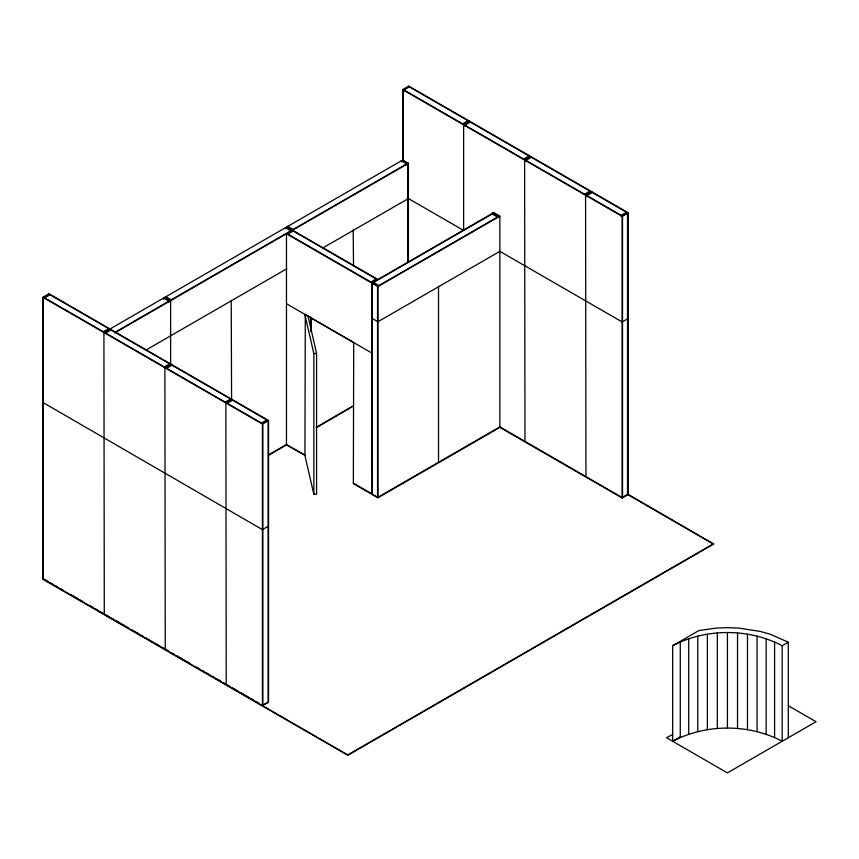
<?xml version="1.0" encoding="UTF-8"?>
<svg xmlns="http://www.w3.org/2000/svg" width="859" height="859" viewBox="0 0 859 859"><rect width="100%" height="100%" fill="white"/><g stroke="black" fill="none" stroke-linecap="round" stroke-linejoin="round"><path stroke-width="1.29" d="M42.95 297.311L49.049 293.789L268.534 420.513L268.534 702.125L262.435 705.647L262.435 424.035L42.95 297.311L42.95 579.277L347.798 755.276L713.614 544.069L627.843 494.204M402.667 160.483L402.667 89.626L408.766 86.115L628.262 212.828L628.262 494.44L622.163 497.962L499.304 427.03M43.68 297.311L49.049 294.218M409.378 86.888L404.009 89.98L404.009 91.108M44.657 297.88L50.026 294.777M462.668 123.846L468.026 120.743M103.305 331.735L108.674 328.643L108.674 329.77M463.635 124.405L469.003 121.312M469.733 121.312L463.635 124.834L463.635 230.437L407.273 197.892M104.648 332.519L110.016 329.416M470.345 122.085L464.977 125.178L464.977 126.305M105.625 333.077L110.994 329.974M114.472 332.616L408.036 163.135L408.036 262.328M115.02 332.723L408.401 163.339L408.401 262.543M287.808 234.099L293.166 230.996M43.315 402.71L262.435 529.638L268.534 526.116M146.298 349.871L286.809 268.749M322.469 248.154L408.401 198.547M523.636 159.044L529.004 155.951M164.284 366.943L169.642 363.84M524.613 159.613L529.971 156.51M170.984 364.195L164.885 367.716L165.25 649.114M530.712 156.51L524.613 160.032L524.978 441.429L499.487 426.708M165.626 367.716L170.984 364.613M531.313 157.283L525.955 160.386L525.955 161.513M166.592 368.275L171.961 365.182M286.831 303.936L371.818 353.006M307.973 315.897L316.584 353.393L316.584 494.193L313.857 494.397L304.934 455.614L305.299 314.598M370.841 282.042L376.21 278.939L376.21 280.066M371.818 282.6L377.187 279.508M493.388 212.409L491.445 213.537L497.544 217.059M494.129 212.828L372.183 283.234L372.183 494.44L377.917 497.329M499.487 215.931L377.552 286.337L377.552 497.533L499.487 427.138M268.405 455.377L286.831 444.737L305.299 455.399L286.466 444.951L286.466 233.745L377.917 286.541L499.852 216.146L499.852 427.353L377.917 497.748L353.35 483.563L353.715 342.548M584.603 194.241L589.972 191.149M225.251 402.141L230.609 399.038M585.58 194.81L590.949 191.707M231.951 399.392L225.863 402.914L226.228 684.312M591.679 191.707L585.58 195.229L585.945 476.627L525.955 441.988M227.195 403.268L232.564 400.165M592.28 192.491L586.922 195.584L586.922 196.711M499.852 251.343L377.917 321.738L371.818 318.227M261.469 423.047L266.827 419.954M626.555 212.27L621.186 215.362L621.186 216.489M262.435 423.616L267.804 420.513M622.163 215.931L627.521 212.828L627.521 494.44L622.163 497.533M262.435 424.035L268.534 420.513M402.667 89.626L622.163 216.35L628.262 212.828M268.996 454.604L286.444 444.532M316.166 427.374L352.007 406.683M316.713 427.481L353.167 406.017M104.283 613.906L103.918 332.519L402.667 160.032L408.401 163.339M628.262 318.431L622.163 321.953L499.304 251.021M353.35 483.563L354.08 483.563M262.435 705.218L268.169 702.329L268.169 420.727L48.684 294.003M261.469 704.659L262.811 705.432L262.811 423.82L43.315 297.107L42.95 578.923L347.798 754.921L713.614 543.726M788.294 642.21L782.195 645.732L782.195 741.263C748.726 723.675 706.13 723.675 672.661 741.263L672.661 645.732L698.915 630.57L716.191 628.079L727.423 627.661L738.665 628.079L760.365 631.44L770.469 634.318L788.294 642.21L788.294 737.752M672.661 741.263L680.65 736.657M672.661 645.732C706.13 628.144 748.726 628.144 782.195 645.732M304.934 314.813L313.857 353.597L316.584 353.393M408.401 86.319L627.897 213.043L627.897 494.655M499.852 216.146L493.764 212.624L371.818 283.019L372.183 494.022L355.057 484.122M402.302 160.246L407.671 163.339L407.671 262.543M493.152 213.397L498.51 216.489M353.167 230.008L353.532 266.226M438.519 286.337L438.519 462.335M293.166 229.45L287.808 226.347L287.808 227.474M286.831 226.916L377.917 279.508M286.466 227.12L291.824 230.223M292.189 230.437L377.552 279.712M373.525 282.461L378.894 285.553M286.831 233.53L372.183 282.815M372.548 283.019L377.917 286.122M627.521 494.44L713.614 544.069M304.934 314.383L352.577 341.893M586.922 477.196L622.528 497.748L622.528 216.146L403.032 89.422L403.032 160.268M231.221 300.414L231.586 399.295M171.231 299.845L165.862 296.752L165.862 297.88M164.885 297.311L170.619 300.618L170.619 365.161M164.52 297.525L169.889 300.618M788.669 705.915L816.05 721.721L727.423 772.885L666.563 737.752A86.083 49.693 0 0 1 672.822 734.466M44.464 579.374L48.104 581.479M50.219 582.692L52.71 584.131M54.815 585.355L57.123 586.676M60.753 588.78L63.061 590.112M71.104 594.75L78.008 598.744M80.123 599.958L82.604 601.397M90.485 605.939L92.783 607.27M95.081 608.601L98.71 610.695M100.836 611.919L103.305 613.347M105.432 614.572L109.072 616.676M111.38 618.008L113.678 619.328M115.793 620.552L128.625 627.961M132.082 629.958L138.975 633.942M141.101 635.166L143.582 636.594M145.88 637.926L149.326 639.912M151.452 641.136L153.75 642.468M156.048 643.799L159.677 645.893M161.975 647.224L164.284 648.545M166.41 649.78L168.708 651.101M172.348 653.205L174.645 654.537M176.761 655.75L189.592 663.169M196.496 667.153L199.943 669.14M202.069 670.364L204.549 671.792M206.665 673.016L210.294 675.12M212.42 676.344L214.718 677.665M217.026 678.997L220.645 681.09M222.953 682.422L225.251 683.743M227.367 684.967L229.654 686.287M231.769 687.511L238.619 691.474M240.907 692.784L244.514 694.867M245.47 695.425L249.089 697.508M251.182 698.721L253.469 700.042M255.757 701.363L259.375 703.446M774.582 641.877L774.582 737.409M766.153 638.624L766.153 734.166M757.069 636.036L757.069 731.578M747.48 634.157L747.48 729.688M737.537 633.019L737.537 728.55M727.423 632.632L727.423 728.174M717.319 633.019L717.319 728.55M707.376 634.157L707.376 729.688M697.787 636.036L697.787 731.578M688.703 638.624L688.703 734.166M680.274 641.877L680.274 737.409M622.163 216.35L622.163 497.962M406.694 165.035L406.694 163.908L401.325 160.805L401.325 161.932M377.917 286.541L377.917 497.748M313.857 353.597L313.857 494.397M311.033 317.991L311.033 331.402M310.668 316.864L310.668 331.617M290.857 231.909L290.857 230.781L285.489 227.689L285.489 228.816M168.912 302.314L168.912 301.187L163.543 298.084L163.543 299.211"/></g></svg>
